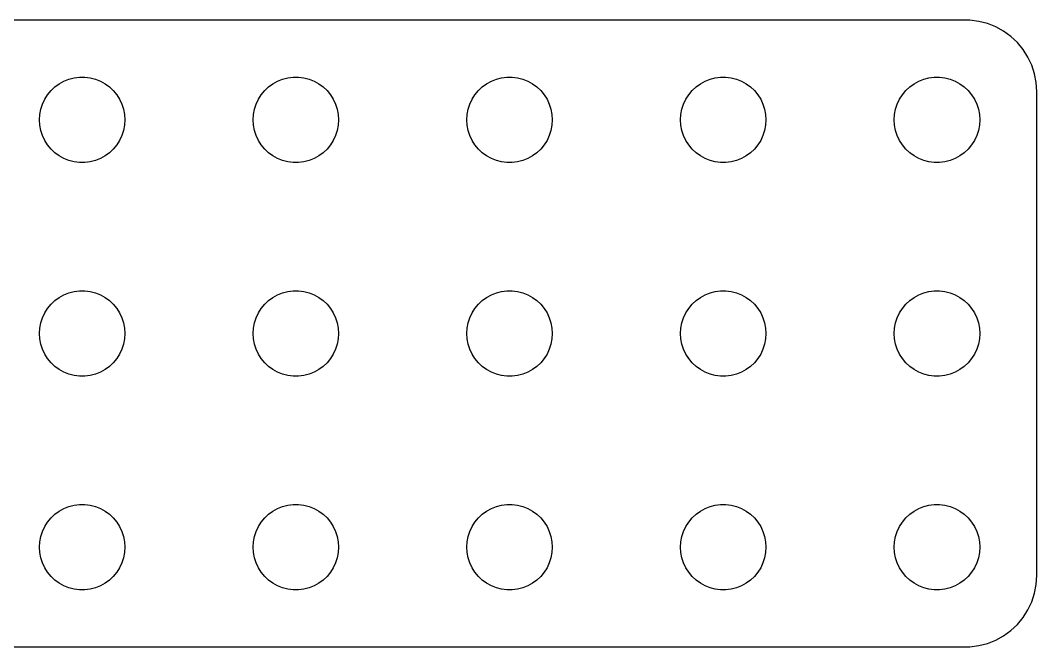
# Model space of a CAD drawing. Header units: metres. Extents: x 0 to 134, y 1 to 44.
# Drawn here: x 63.2 to 134.5, y 0.5 to 44.5 of the extents above; entities that cross this region are included whole.
import ezdxf

# ---------------------------------------------------------------- set-up
doc = ezdxf.new("R2010")
doc.units = ezdxf.units.M

msp = doc.modelspace()

# ---------------------------------------------------------------- linework, layer by layer
for p, q in [((129.814, 44.4901), (5.18604, 44.4901)), ((130.437, 44.4114), (129.814, 44.4901)), ((131.045, 44.2553), (130.437, 44.4114)), ((131.629, 44.0241), (131.045, 44.2553)), ((132.179, 43.7216), (131.629, 44.0241)), ((132.687, 43.3526), (132.179, 43.7216)), ((133.145, 42.9227), (132.687, 43.3526)), ((133.545, 42.4389), (133.145, 42.9227)), ((133.882, 41.9088), (133.545, 42.4389)), ((134.149, 41.3406), (133.882, 41.9088)), ((134.343, 40.7434), (134.149, 41.3406)), ((134.461, 40.1267), (134.343, 40.7434)), ((65.5877, 39.8115), (65.8925, 40.033)), ((65.8925, 40.033), (66.2227, 40.2145)), ((66.2227, 40.2145), (66.573, 40.3532)), ((66.573, 40.3532), (66.9379, 40.4469)), ((66.9379, 40.4469), (67.3116, 40.4941)), ((67.3116, 40.4941), (67.6884, 40.4941)), ((67.6884, 40.4941), (68.0621, 40.4469)), ((68.0621, 40.4469), (68.427, 40.3532)), ((68.427, 40.3532), (68.7773, 40.2145)), ((68.7773, 40.2145), (69.1075, 40.033)), ((69.1075, 40.033), (69.4123, 39.8115)), ((80.5877, 39.8115), (80.8925, 40.033)), ((80.8925, 40.033), (81.2227, 40.2145)), ((81.2227, 40.2145), (81.573, 40.3532)), ((81.573, 40.3532), (81.9379, 40.4469)), ((81.9379, 40.4469), (82.3116, 40.4941)), ((82.3116, 40.4941), (82.6884, 40.4941)), ((82.6884, 40.4941), (83.0621, 40.4469)), ((83.0621, 40.4469), (83.427, 40.3532)), ((83.427, 40.3532), (83.7773, 40.2145)), ((83.7773, 40.2145), (84.1075, 40.033)), ((84.1075, 40.033), (84.4123, 39.8115)), ((95.5877, 39.8115), (95.8925, 40.033)), ((95.8925, 40.033), (96.2227, 40.2145)), ((96.2227, 40.2145), (96.573, 40.3532)), ((96.573, 40.3532), (96.9379, 40.4469)), ((96.9379, 40.4469), (97.3116, 40.4941)), ((97.3116, 40.4941), (97.6884, 40.4941)), ((97.6884, 40.4941), (98.0621, 40.4469)), ((98.0621, 40.4469), (98.427, 40.3532)), ((98.427, 40.3532), (98.7773, 40.2145)), ((98.7773, 40.2145), (99.1075, 40.033)), ((99.1075, 40.033), (99.4123, 39.8115)), ((110.588, 39.8115), (110.893, 40.033)), ((110.893, 40.033), (111.223, 40.2145)), ((111.223, 40.2145), (111.573, 40.3532)), ((111.573, 40.3532), (111.938, 40.4469)), ((111.938, 40.4469), (112.312, 40.4941)), ((112.312, 40.4941), (112.688, 40.4941)), ((112.688, 40.4941), (113.062, 40.4469)), ((113.062, 40.4469), (113.427, 40.3532)), ((113.427, 40.3532), (113.777, 40.2145)), ((113.777, 40.2145), (114.107, 40.033)), ((114.107, 40.033), (114.412, 39.8115)), ((125.588, 39.8115), (125.893, 40.033)), ((125.893, 40.033), (126.223, 40.2145)), ((126.223, 40.2145), (126.573, 40.3532)), ((126.573, 40.3532), (126.938, 40.4469)), ((126.938, 40.4469), (127.312, 40.4941)), ((127.312, 40.4941), (127.688, 40.4941)), ((127.688, 40.4941), (128.062, 40.4469)), ((128.062, 40.4469), (128.427, 40.3532)), ((128.427, 40.3532), (128.777, 40.2145)), ((128.777, 40.2145), (129.107, 40.033)), ((129.107, 40.033), (129.412, 39.8115)), ((134.5, 39.5), (134.461, 40.1267)), ((64.8711, 38.9453), (65.073, 39.2634)), ((65.073, 39.2634), (65.3131, 39.5536)), ((65.3131, 39.5536), (65.5877, 39.8115)), ((69.4123, 39.8115), (69.6869, 39.5536)), ((69.6869, 39.5536), (69.927, 39.2634)), ((69.927, 39.2634), (70.1289, 38.9453)), ((79.8711, 38.9453), (80.073, 39.2634)), ((80.073, 39.2634), (80.3131, 39.5536)), ((80.3131, 39.5536), (80.5877, 39.8115)), ((84.4123, 39.8115), (84.6869, 39.5536)), ((84.6869, 39.5536), (84.927, 39.2634)), ((84.927, 39.2634), (85.1289, 38.9453)), ((94.8711, 38.9453), (95.073, 39.2634)), ((95.073, 39.2634), (95.3131, 39.5536)), ((95.3131, 39.5536), (95.5877, 39.8115)), ((99.4123, 39.8115), (99.6869, 39.5536)), ((99.6869, 39.5536), (99.927, 39.2634)), ((99.927, 39.2634), (100.129, 38.9453)), ((109.871, 38.9453), (110.073, 39.2634)), ((110.073, 39.2634), (110.313, 39.5536)), ((110.313, 39.5536), (110.588, 39.8115)), ((114.412, 39.8115), (114.687, 39.5536)), ((114.687, 39.5536), (114.927, 39.2634)), ((114.927, 39.2634), (115.129, 38.9453)), ((124.871, 38.9453), (125.073, 39.2634)), ((125.073, 39.2634), (125.313, 39.5536)), ((125.313, 39.5536), (125.588, 39.8115)), ((129.412, 39.8115), (129.687, 39.5536)), ((129.687, 39.5536), (129.927, 39.2634)), ((129.927, 39.2634), (130.129, 38.9453)), ((134.5, 5.5), (134.5, 39.5)), ((64.5943, 38.2461), (64.7107, 38.6044)), ((64.7107, 38.6044), (64.8711, 38.9453)), ((70.1289, 38.9453), (70.2893, 38.6044)), ((70.2893, 38.6044), (70.4057, 38.2461)), ((79.5943, 38.2461), (79.7107, 38.6044)), ((79.7107, 38.6044), (79.8711, 38.9453)), ((85.1289, 38.9453), (85.2893, 38.6044)), ((85.2893, 38.6044), (85.4057, 38.2461)), ((94.5943, 38.2461), (94.7107, 38.6044)), ((94.7107, 38.6044), (94.8711, 38.9453)), ((100.129, 38.9453), (100.289, 38.6044)), ((100.289, 38.6044), (100.406, 38.2461)), ((109.594, 38.2461), (109.711, 38.6044)), ((109.711, 38.6044), (109.871, 38.9453)), ((115.129, 38.9453), (115.289, 38.6044)), ((115.289, 38.6044), (115.406, 38.2461)), ((124.594, 38.2461), (124.711, 38.6044)), ((124.711, 38.6044), (124.871, 38.9453)), ((130.129, 38.9453), (130.289, 38.6044)), ((130.289, 38.6044), (130.406, 38.2461)), ((64.5, 37.5), (64.5237, 37.876)), ((64.5237, 37.876), (64.5943, 38.2461)), ((70.4057, 38.2461), (70.4763, 37.876)), ((70.4763, 37.876), (70.5, 37.5)), ((79.5, 37.5), (79.5237, 37.876)), ((79.5237, 37.876), (79.5943, 38.2461)), ((85.4057, 38.2461), (85.4763, 37.876)), ((85.4763, 37.876), (85.5, 37.5)), ((94.5, 37.5), (94.5237, 37.876)), ((94.5237, 37.876), (94.5943, 38.2461)), ((100.406, 38.2461), (100.476, 37.876)), ((100.476, 37.876), (100.5, 37.5)), ((109.5, 37.5), (109.524, 37.876)), ((109.524, 37.876), (109.594, 38.2461)), ((115.406, 38.2461), (115.476, 37.876)), ((115.476, 37.876), (115.5, 37.5)), ((124.5, 37.5), (124.524, 37.876)), ((124.524, 37.876), (124.594, 38.2461)), ((130.406, 38.2461), (130.476, 37.876)), ((130.476, 37.876), (130.5, 37.5)), ((64.5237, 37.124), (64.5, 37.5)), ((64.5943, 36.7539), (64.5237, 37.124)), ((70.4763, 37.124), (70.4057, 36.7539)), ((70.5, 37.5), (70.4763, 37.124)), ((79.5237, 37.124), (79.5, 37.5)), ((79.5943, 36.7539), (79.5237, 37.124)), ((85.4763, 37.124), (85.4057, 36.7539)), ((85.5, 37.5), (85.4763, 37.124)), ((94.5237, 37.124), (94.5, 37.5)), ((94.5943, 36.7539), (94.5237, 37.124)), ((100.476, 37.124), (100.406, 36.7539)), ((100.5, 37.5), (100.476, 37.124)), ((109.524, 37.124), (109.5, 37.5)), ((109.594, 36.7539), (109.524, 37.124)), ((115.476, 37.124), (115.406, 36.7539)), ((115.5, 37.5), (115.476, 37.124)), ((124.524, 37.124), (124.5, 37.5)), ((124.594, 36.7539), (124.524, 37.124)), ((130.476, 37.124), (130.406, 36.7539)), ((130.5, 37.5), (130.476, 37.124)), ((64.7107, 36.3956), (64.5943, 36.7539)), ((64.8711, 36.0547), (64.7107, 36.3956)), ((70.2893, 36.3956), (70.1289, 36.0547)), ((70.4057, 36.7539), (70.2893, 36.3956)), ((79.7107, 36.3956), (79.5943, 36.7539)), ((79.8711, 36.0547), (79.7107, 36.3956)), ((85.2893, 36.3956), (85.1289, 36.0547)), ((85.4057, 36.7539), (85.2893, 36.3956)), ((94.7107, 36.3956), (94.5943, 36.7539)), ((94.8711, 36.0547), (94.7107, 36.3956)), ((100.289, 36.3956), (100.129, 36.0547)), ((100.406, 36.7539), (100.289, 36.3956)), ((109.711, 36.3956), (109.594, 36.7539)), ((109.871, 36.0547), (109.711, 36.3956)), ((115.289, 36.3956), (115.129, 36.0547)), ((115.406, 36.7539), (115.289, 36.3956)), ((124.711, 36.3956), (124.594, 36.7539)), ((124.871, 36.0547), (124.711, 36.3956)), ((130.289, 36.3956), (130.129, 36.0547)), ((130.406, 36.7539), (130.289, 36.3956)), ((65.073, 35.7366), (64.8711, 36.0547)), ((65.3131, 35.4464), (65.073, 35.7366)), ((69.927, 35.7366), (69.6869, 35.4464)), ((70.1289, 36.0547), (69.927, 35.7366)), ((80.073, 35.7366), (79.8711, 36.0547)), ((80.3131, 35.4464), (80.073, 35.7366)), ((84.927, 35.7366), (84.6869, 35.4464)), ((85.1289, 36.0547), (84.927, 35.7366)), ((95.073, 35.7366), (94.8711, 36.0547)), ((95.3131, 35.4464), (95.073, 35.7366)), ((99.927, 35.7366), (99.6869, 35.4464)), ((100.129, 36.0547), (99.927, 35.7366)), ((110.073, 35.7366), (109.871, 36.0547)), ((110.313, 35.4464), (110.073, 35.7366)), ((114.927, 35.7366), (114.687, 35.4464)), ((115.129, 36.0547), (114.927, 35.7366)), ((125.073, 35.7366), (124.871, 36.0547)), ((125.313, 35.4464), (125.073, 35.7366)), ((129.927, 35.7366), (129.687, 35.4464)), ((130.129, 36.0547), (129.927, 35.7366)), ((65.5877, 35.1885), (65.3131, 35.4464)), ((65.8925, 34.967), (65.5877, 35.1885)), ((66.2227, 34.7855), (65.8925, 34.967)), ((69.1075, 34.967), (68.7773, 34.7855)), ((69.4123, 35.1885), (69.1075, 34.967)), ((69.6869, 35.4464), (69.4123, 35.1885)), ((80.5877, 35.1885), (80.3131, 35.4464)), ((80.8925, 34.967), (80.5877, 35.1885)), ((81.2227, 34.7855), (80.8925, 34.967)), ((84.1075, 34.967), (83.7773, 34.7855)), ((84.4123, 35.1885), (84.1075, 34.967)), ((84.6869, 35.4464), (84.4123, 35.1885)), ((95.5877, 35.1885), (95.3131, 35.4464)), ((95.8925, 34.967), (95.5877, 35.1885)), ((96.2227, 34.7855), (95.8925, 34.967)), ((99.1075, 34.967), (98.7773, 34.7855)), ((99.4123, 35.1885), (99.1075, 34.967)), ((99.6869, 35.4464), (99.4123, 35.1885)), ((110.588, 35.1885), (110.313, 35.4464)), ((110.893, 34.967), (110.588, 35.1885)), ((111.223, 34.7855), (110.893, 34.967)), ((114.107, 34.967), (113.777, 34.7855)), ((114.412, 35.1885), (114.107, 34.967)), ((114.687, 35.4464), (114.412, 35.1885)), ((125.588, 35.1885), (125.313, 35.4464)), ((125.893, 34.967), (125.588, 35.1885)), ((126.223, 34.7855), (125.893, 34.967)), ((129.107, 34.967), (128.777, 34.7855)), ((129.412, 35.1885), (129.107, 34.967)), ((129.687, 35.4464), (129.412, 35.1885)), ((66.573, 34.6468), (66.2227, 34.7855)), ((66.9379, 34.5531), (66.573, 34.6468)), ((67.3116, 34.5059), (66.9379, 34.5531)), ((67.6884, 34.5059), (67.3116, 34.5059)), ((68.0621, 34.5531), (67.6884, 34.5059)), ((68.427, 34.6468), (68.0621, 34.5531)), ((68.7773, 34.7855), (68.427, 34.6468)), ((81.573, 34.6468), (81.2227, 34.7855)), ((81.9379, 34.5531), (81.573, 34.6468)), ((82.3116, 34.5059), (81.9379, 34.5531)), ((82.6884, 34.5059), (82.3116, 34.5059)), ((83.0621, 34.5531), (82.6884, 34.5059)), ((83.427, 34.6468), (83.0621, 34.5531)), ((83.7773, 34.7855), (83.427, 34.6468)), ((96.573, 34.6468), (96.2227, 34.7855)), ((96.9379, 34.5531), (96.573, 34.6468)), ((97.3116, 34.5059), (96.9379, 34.5531)), ((97.6884, 34.5059), (97.3116, 34.5059)), ((98.0621, 34.5531), (97.6884, 34.5059)), ((98.427, 34.6468), (98.0621, 34.5531)), ((98.7773, 34.7855), (98.427, 34.6468)), ((111.573, 34.6468), (111.223, 34.7855)), ((111.938, 34.5531), (111.573, 34.6468)), ((112.312, 34.5059), (111.938, 34.5531)), ((112.688, 34.5059), (112.312, 34.5059)), ((113.062, 34.5531), (112.688, 34.5059)), ((113.427, 34.6468), (113.062, 34.5531)), ((113.777, 34.7855), (113.427, 34.6468)), ((126.573, 34.6468), (126.223, 34.7855)), ((126.938, 34.5531), (126.573, 34.6468)), ((127.312, 34.5059), (126.938, 34.5531)), ((127.688, 34.5059), (127.312, 34.5059)), ((128.062, 34.5531), (127.688, 34.5059)), ((128.427, 34.6468), (128.062, 34.5531)), ((128.777, 34.7855), (128.427, 34.6468)), ((65.5877, 24.8115), (65.8925, 25.033)), ((65.8925, 25.033), (66.2227, 25.2145)), ((66.2227, 25.2145), (66.573, 25.3532)), ((66.573, 25.3532), (66.9379, 25.4469)), ((66.9379, 25.4469), (67.3116, 25.4941)), ((67.3116, 25.4941), (67.6884, 25.4941)), ((67.6884, 25.4941), (68.0621, 25.4469)), ((68.0621, 25.4469), (68.427, 25.3532)), ((68.427, 25.3532), (68.7773, 25.2145)), ((68.7773, 25.2145), (69.1075, 25.033)), ((69.1075, 25.033), (69.4123, 24.8115)), ((80.5877, 24.8115), (80.8925, 25.033)), ((80.8925, 25.033), (81.2227, 25.2145)), ((81.2227, 25.2145), (81.573, 25.3532)), ((81.573, 25.3532), (81.9379, 25.4469)), ((81.9379, 25.4469), (82.3116, 25.4941)), ((82.3116, 25.4941), (82.6884, 25.4941)), ((82.6884, 25.4941), (83.0621, 25.4469)), ((83.0621, 25.4469), (83.427, 25.3532)), ((83.427, 25.3532), (83.7773, 25.2145)), ((83.7773, 25.2145), (84.1075, 25.033)), ((84.1075, 25.033), (84.4123, 24.8115)), ((95.5877, 24.8115), (95.8925, 25.033)), ((95.8925, 25.033), (96.2227, 25.2145)), ((96.2227, 25.2145), (96.573, 25.3532)), ((96.573, 25.3532), (96.9379, 25.4469)), ((96.9379, 25.4469), (97.3116, 25.4941)), ((97.3116, 25.4941), (97.6884, 25.4941)), ((97.6884, 25.4941), (98.0621, 25.4469)), ((98.0621, 25.4469), (98.427, 25.3532)), ((98.427, 25.3532), (98.7773, 25.2145)), ((98.7773, 25.2145), (99.1075, 25.033)), ((99.1075, 25.033), (99.4123, 24.8115)), ((110.588, 24.8115), (110.893, 25.033)), ((110.893, 25.033), (111.223, 25.2145)), ((111.223, 25.2145), (111.573, 25.3532)), ((111.573, 25.3532), (111.938, 25.4469)), ((111.938, 25.4469), (112.312, 25.4941)), ((112.312, 25.4941), (112.688, 25.4941)), ((112.688, 25.4941), (113.062, 25.4469)), ((113.062, 25.4469), (113.427, 25.3532)), ((113.427, 25.3532), (113.777, 25.2145)), ((113.777, 25.2145), (114.107, 25.033)), ((114.107, 25.033), (114.412, 24.8115)), ((125.588, 24.8115), (125.893, 25.033)), ((125.893, 25.033), (126.223, 25.2145)), ((126.223, 25.2145), (126.573, 25.3532)), ((126.573, 25.3532), (126.938, 25.4469)), ((126.938, 25.4469), (127.312, 25.4941)), ((127.312, 25.4941), (127.688, 25.4941)), ((127.688, 25.4941), (128.062, 25.4469)), ((128.062, 25.4469), (128.427, 25.3532)), ((128.427, 25.3532), (128.777, 25.2145)), ((128.777, 25.2145), (129.107, 25.033)), ((129.107, 25.033), (129.412, 24.8115)), ((64.8711, 23.9453), (65.073, 24.2634)), ((65.073, 24.2634), (65.3131, 24.5536)), ((65.3131, 24.5536), (65.5877, 24.8115)), ((69.4123, 24.8115), (69.6869, 24.5536)), ((69.6869, 24.5536), (69.927, 24.2634)), ((69.927, 24.2634), (70.1289, 23.9453)), ((79.8711, 23.9453), (80.073, 24.2634)), ((80.073, 24.2634), (80.3131, 24.5536)), ((80.3131, 24.5536), (80.5877, 24.8115)), ((84.4123, 24.8115), (84.6869, 24.5536)), ((84.6869, 24.5536), (84.927, 24.2634)), ((84.927, 24.2634), (85.1289, 23.9453)), ((94.8711, 23.9453), (95.073, 24.2634)), ((95.073, 24.2634), (95.3131, 24.5536)), ((95.3131, 24.5536), (95.5877, 24.8115)), ((99.4123, 24.8115), (99.6869, 24.5536)), ((99.6869, 24.5536), (99.927, 24.2634)), ((99.927, 24.2634), (100.129, 23.9453)), ((109.871, 23.9453), (110.073, 24.2634)), ((110.073, 24.2634), (110.313, 24.5536)), ((110.313, 24.5536), (110.588, 24.8115)), ((114.412, 24.8115), (114.687, 24.5536)), ((114.687, 24.5536), (114.927, 24.2634)), ((114.927, 24.2634), (115.129, 23.9453)), ((124.871, 23.9453), (125.073, 24.2634)), ((125.073, 24.2634), (125.313, 24.5536)), ((125.313, 24.5536), (125.588, 24.8115)), ((129.412, 24.8115), (129.687, 24.5536)), ((129.687, 24.5536), (129.927, 24.2634)), ((129.927, 24.2634), (130.129, 23.9453)), ((64.5943, 23.2461), (64.7107, 23.6044)), ((64.7107, 23.6044), (64.8711, 23.9453)), ((70.1289, 23.9453), (70.2893, 23.6044)), ((70.2893, 23.6044), (70.4057, 23.2461)), ((79.5943, 23.2461), (79.7107, 23.6044)), ((79.7107, 23.6044), (79.8711, 23.9453)), ((85.1289, 23.9453), (85.2893, 23.6044)), ((85.2893, 23.6044), (85.4057, 23.2461)), ((94.5943, 23.2461), (94.7107, 23.6044)), ((94.7107, 23.6044), (94.8711, 23.9453)), ((100.129, 23.9453), (100.289, 23.6044)), ((100.289, 23.6044), (100.406, 23.2461)), ((109.594, 23.2461), (109.711, 23.6044)), ((109.711, 23.6044), (109.871, 23.9453)), ((115.129, 23.9453), (115.289, 23.6044)), ((115.289, 23.6044), (115.406, 23.2461)), ((124.594, 23.2461), (124.711, 23.6044)), ((124.711, 23.6044), (124.871, 23.9453)), ((130.129, 23.9453), (130.289, 23.6044)), ((130.289, 23.6044), (130.406, 23.2461)), ((64.5, 22.5), (64.5237, 22.876)), ((64.5237, 22.876), (64.5943, 23.2461)), ((70.4057, 23.2461), (70.4763, 22.876)), ((70.4763, 22.876), (70.5, 22.5)), ((79.5, 22.5), (79.5237, 22.876)), ((79.5237, 22.876), (79.5943, 23.2461)), ((85.4057, 23.2461), (85.4763, 22.876)), ((85.4763, 22.876), (85.5, 22.5)), ((94.5, 22.5), (94.5237, 22.876)), ((94.5237, 22.876), (94.5943, 23.2461)), ((100.406, 23.2461), (100.476, 22.876)), ((100.476, 22.876), (100.5, 22.5)), ((109.5, 22.5), (109.524, 22.876)), ((109.524, 22.876), (109.594, 23.2461)), ((115.406, 23.2461), (115.476, 22.876)), ((115.476, 22.876), (115.5, 22.5)), ((124.5, 22.5), (124.524, 22.876)), ((124.524, 22.876), (124.594, 23.2461)), ((130.406, 23.2461), (130.476, 22.876)), ((130.476, 22.876), (130.5, 22.5)), ((64.5237, 22.124), (64.5, 22.5)), ((64.5943, 21.7539), (64.5237, 22.124)), ((70.4763, 22.124), (70.4057, 21.7539)), ((70.5, 22.5), (70.4763, 22.124)), ((79.5237, 22.124), (79.5, 22.5)), ((79.5943, 21.7539), (79.5237, 22.124)), ((85.4763, 22.124), (85.4057, 21.7539)), ((85.5, 22.5), (85.4763, 22.124)), ((94.5237, 22.124), (94.5, 22.5)), ((94.5943, 21.7539), (94.5237, 22.124)), ((100.476, 22.124), (100.406, 21.7539)), ((100.5, 22.5), (100.476, 22.124)), ((109.524, 22.124), (109.5, 22.5)), ((109.594, 21.7539), (109.524, 22.124)), ((115.476, 22.124), (115.406, 21.7539)), ((115.5, 22.5), (115.476, 22.124)), ((124.524, 22.124), (124.5, 22.5)), ((124.594, 21.7539), (124.524, 22.124)), ((130.476, 22.124), (130.406, 21.7539)), ((130.5, 22.5), (130.476, 22.124)), ((64.7107, 21.3956), (64.5943, 21.7539)), ((70.4057, 21.7539), (70.2893, 21.3956)), ((79.7107, 21.3956), (79.5943, 21.7539)), ((85.4057, 21.7539), (85.2893, 21.3956)), ((94.7107, 21.3956), (94.5943, 21.7539)), ((100.406, 21.7539), (100.289, 21.3956)), ((109.711, 21.3956), (109.594, 21.7539)), ((115.406, 21.7539), (115.289, 21.3956)), ((124.711, 21.3956), (124.594, 21.7539)), ((130.406, 21.7539), (130.289, 21.3956)), ((64.8711, 21.0547), (64.7107, 21.3956)), ((65.073, 20.7366), (64.8711, 21.0547)), ((65.3131, 20.4464), (65.073, 20.7366)), ((69.927, 20.7366), (69.6869, 20.4464)), ((70.1289, 21.0547), (69.927, 20.7366)), ((70.2893, 21.3956), (70.1289, 21.0547)), ((79.8711, 21.0547), (79.7107, 21.3956)), ((80.073, 20.7366), (79.8711, 21.0547)), ((80.3131, 20.4464), (80.073, 20.7366)), ((84.927, 20.7366), (84.6869, 20.4464)), ((85.1289, 21.0547), (84.927, 20.7366)), ((85.2893, 21.3956), (85.1289, 21.0547)), ((94.8711, 21.0547), (94.7107, 21.3956)), ((95.073, 20.7366), (94.8711, 21.0547)), ((95.3131, 20.4464), (95.073, 20.7366)), ((99.927, 20.7366), (99.6869, 20.4464)), ((100.129, 21.0547), (99.927, 20.7366)), ((100.289, 21.3956), (100.129, 21.0547)), ((109.871, 21.0547), (109.711, 21.3956)), ((110.073, 20.7366), (109.871, 21.0547)), ((110.313, 20.4464), (110.073, 20.7366)), ((114.927, 20.7366), (114.687, 20.4464)), ((115.129, 21.0547), (114.927, 20.7366)), ((115.289, 21.3956), (115.129, 21.0547)), ((124.871, 21.0547), (124.711, 21.3956)), ((125.073, 20.7366), (124.871, 21.0547)), ((125.313, 20.4464), (125.073, 20.7366)), ((129.927, 20.7366), (129.687, 20.4464)), ((130.129, 21.0547), (129.927, 20.7366)), ((130.289, 21.3956), (130.129, 21.0547)), ((65.5877, 20.1884), (65.3131, 20.4464)), ((65.8925, 19.967), (65.5877, 20.1884)), ((69.4123, 20.1884), (69.1075, 19.967)), ((69.6869, 20.4464), (69.4123, 20.1884)), ((80.5877, 20.1884), (80.3131, 20.4464)), ((80.8925, 19.967), (80.5877, 20.1884)), ((84.4123, 20.1884), (84.1075, 19.967)), ((84.6869, 20.4464), (84.4123, 20.1884)), ((95.5877, 20.1884), (95.3131, 20.4464)), ((95.8925, 19.967), (95.5877, 20.1884)), ((99.4123, 20.1884), (99.1075, 19.967)), ((99.6869, 20.4464), (99.4123, 20.1884)), ((110.588, 20.1884), (110.313, 20.4464)), ((110.893, 19.967), (110.588, 20.1884)), ((114.412, 20.1884), (114.107, 19.967)), ((114.687, 20.4464), (114.412, 20.1884)), ((125.588, 20.1884), (125.313, 20.4464)), ((125.893, 19.967), (125.588, 20.1884)), ((129.412, 20.1884), (129.107, 19.967)), ((129.687, 20.4464), (129.412, 20.1884)), ((66.2227, 19.7855), (65.8925, 19.967)), ((66.573, 19.6468), (66.2227, 19.7855)), ((66.9379, 19.5531), (66.573, 19.6468)), ((67.3116, 19.5059), (66.9379, 19.5531)), ((67.6884, 19.5059), (67.3116, 19.5059)), ((68.0621, 19.5531), (67.6884, 19.5059)), ((68.427, 19.6468), (68.0621, 19.5531)), ((68.7773, 19.7855), (68.427, 19.6468)), ((69.1075, 19.967), (68.7773, 19.7855)), ((81.2227, 19.7855), (80.8925, 19.967)), ((81.573, 19.6468), (81.2227, 19.7855)), ((81.9379, 19.5531), (81.573, 19.6468)), ((82.3116, 19.5059), (81.9379, 19.5531)), ((82.6884, 19.5059), (82.3116, 19.5059)), ((83.0621, 19.5531), (82.6884, 19.5059)), ((83.427, 19.6468), (83.0621, 19.5531)), ((83.7773, 19.7855), (83.427, 19.6468)), ((84.1075, 19.967), (83.7773, 19.7855)), ((96.2227, 19.7855), (95.8925, 19.967)), ((96.573, 19.6468), (96.2227, 19.7855)), ((96.9379, 19.5531), (96.573, 19.6468)), ((97.3116, 19.5059), (96.9379, 19.5531)), ((97.6884, 19.5059), (97.3116, 19.5059)), ((98.0621, 19.5531), (97.6884, 19.5059)), ((98.427, 19.6468), (98.0621, 19.5531)), ((98.7773, 19.7855), (98.427, 19.6468)), ((99.1075, 19.967), (98.7773, 19.7855)), ((111.223, 19.7855), (110.893, 19.967)), ((111.573, 19.6468), (111.223, 19.7855)), ((111.938, 19.5531), (111.573, 19.6468)), ((112.312, 19.5059), (111.938, 19.5531)), ((112.688, 19.5059), (112.312, 19.5059)), ((113.062, 19.5531), (112.688, 19.5059)), ((113.427, 19.6468), (113.062, 19.5531)), ((113.777, 19.7855), (113.427, 19.6468)), ((114.107, 19.967), (113.777, 19.7855)), ((126.223, 19.7855), (125.893, 19.967)), ((126.573, 19.6468), (126.223, 19.7855)), ((126.938, 19.5531), (126.573, 19.6468)), ((127.312, 19.5059), (126.938, 19.5531)), ((127.688, 19.5059), (127.312, 19.5059)), ((128.062, 19.5531), (127.688, 19.5059)), ((128.427, 19.6468), (128.062, 19.5531)), ((128.777, 19.7855), (128.427, 19.6468)), ((129.107, 19.967), (128.777, 19.7855)), ((65.5877, 9.81154), (65.8925, 10.033)), ((65.8925, 10.033), (66.2227, 10.2145)), ((66.2227, 10.2145), (66.573, 10.3532)), ((66.573, 10.3532), (66.9379, 10.4469)), ((66.9379, 10.4469), (67.3116, 10.4941)), ((67.3116, 10.4941), (67.6884, 10.4941)), ((67.6884, 10.4941), (68.0621, 10.4469)), ((68.0621, 10.4469), (68.427, 10.3532)), ((68.427, 10.3532), (68.7773, 10.2145)), ((68.7773, 10.2145), (69.1075, 10.033)), ((69.1075, 10.033), (69.4123, 9.81154)), ((80.5877, 9.81154), (80.8925, 10.033)), ((80.8925, 10.033), (81.2227, 10.2145)), ((81.2227, 10.2145), (81.573, 10.3532)), ((81.573, 10.3532), (81.9379, 10.4469)), ((81.9379, 10.4469), (82.3116, 10.4941)), ((82.3116, 10.4941), (82.6884, 10.4941)), ((82.6884, 10.4941), (83.0621, 10.4469)), ((83.0621, 10.4469), (83.427, 10.3532)), ((83.427, 10.3532), (83.7773, 10.2145)), ((83.7773, 10.2145), (84.1075, 10.033)), ((84.1075, 10.033), (84.4123, 9.81154)), ((95.5877, 9.81154), (95.8925, 10.033)), ((95.8925, 10.033), (96.2227, 10.2145)), ((96.2227, 10.2145), (96.573, 10.3532)), ((96.573, 10.3532), (96.9379, 10.4469)), ((96.9379, 10.4469), (97.3116, 10.4941)), ((97.3116, 10.4941), (97.6884, 10.4941)), ((97.6884, 10.4941), (98.0621, 10.4469)), ((98.0621, 10.4469), (98.427, 10.3532)), ((98.427, 10.3532), (98.7773, 10.2145)), ((98.7773, 10.2145), (99.1075, 10.033)), ((99.1075, 10.033), (99.4123, 9.81154)), ((110.588, 9.81154), (110.893, 10.033)), ((110.893, 10.033), (111.223, 10.2145)), ((111.223, 10.2145), (111.573, 10.3532)), ((111.573, 10.3532), (111.938, 10.4469)), ((111.938, 10.4469), (112.312, 10.4941)), ((112.312, 10.4941), (112.688, 10.4941)), ((112.688, 10.4941), (113.062, 10.4469)), ((113.062, 10.4469), (113.427, 10.3532)), ((113.427, 10.3532), (113.777, 10.2145)), ((113.777, 10.2145), (114.107, 10.033)), ((114.107, 10.033), (114.412, 9.81154)), ((125.588, 9.81154), (125.893, 10.033)), ((125.893, 10.033), (126.223, 10.2145)), ((126.223, 10.2145), (126.573, 10.3532)), ((126.573, 10.3532), (126.938, 10.4469)), ((126.938, 10.4469), (127.312, 10.4941)), ((127.312, 10.4941), (127.688, 10.4941)), ((127.688, 10.4941), (128.062, 10.4469)), ((128.062, 10.4469), (128.427, 10.3532)), ((128.427, 10.3532), (128.777, 10.2145)), ((128.777, 10.2145), (129.107, 10.033)), ((129.107, 10.033), (129.412, 9.81154)), ((65.073, 9.26335), (65.3131, 9.55363)), ((65.3131, 9.55363), (65.5877, 9.81154)), ((69.4123, 9.81154), (69.6869, 9.55363)), ((69.6869, 9.55363), (69.927, 9.26335)), ((80.073, 9.26335), (80.3131, 9.55363)), ((80.3131, 9.55363), (80.5877, 9.81154)), ((84.4123, 9.81154), (84.6869, 9.55363)), ((84.6869, 9.55363), (84.927, 9.26335)), ((95.073, 9.26335), (95.3131, 9.55363)), ((95.3131, 9.55363), (95.5877, 9.81154)), ((99.4123, 9.81154), (99.6869, 9.55363)), ((99.6869, 9.55363), (99.927, 9.26335)), ((110.073, 9.26335), (110.313, 9.55363)), ((110.313, 9.55363), (110.588, 9.81154)), ((114.412, 9.81154), (114.687, 9.55363)), ((114.687, 9.55363), (114.927, 9.26335)), ((125.073, 9.26335), (125.313, 9.55363)), ((125.313, 9.55363), (125.588, 9.81154)), ((129.412, 9.81154), (129.687, 9.55363)), ((129.687, 9.55363), (129.927, 9.26335)), ((64.5943, 8.24606), (64.7107, 8.60437)), ((64.7107, 8.60437), (64.8711, 8.94525)), ((64.8711, 8.94525), (65.073, 9.26335)), ((69.927, 9.26335), (70.1289, 8.94525)), ((70.1289, 8.94525), (70.2893, 8.60437)), ((70.2893, 8.60437), (70.4057, 8.24606)), ((79.5943, 8.24606), (79.7107, 8.60437)), ((79.7107, 8.60437), (79.8711, 8.94525)), ((79.8711, 8.94525), (80.073, 9.26335)), ((84.927, 9.26335), (85.1289, 8.94525)), ((85.1289, 8.94525), (85.2893, 8.60437)), ((85.2893, 8.60437), (85.4057, 8.24606)), ((94.5943, 8.24606), (94.7107, 8.60437)), ((94.7107, 8.60437), (94.8711, 8.94525)), ((94.8711, 8.94525), (95.073, 9.26335)), ((99.927, 9.26335), (100.129, 8.94525)), ((100.129, 8.94525), (100.289, 8.60437)), ((100.289, 8.60437), (100.406, 8.24606)), ((109.594, 8.24606), (109.711, 8.60437)), ((109.711, 8.60437), (109.871, 8.94525)), ((109.871, 8.94525), (110.073, 9.26335)), ((114.927, 9.26335), (115.129, 8.94525)), ((115.129, 8.94525), (115.289, 8.60437)), ((115.289, 8.60437), (115.406, 8.24606)), ((124.594, 8.24606), (124.711, 8.60437)), ((124.711, 8.60437), (124.871, 8.94525)), ((124.871, 8.94525), (125.073, 9.26335)), ((129.927, 9.26335), (130.129, 8.94525)), ((130.129, 8.94525), (130.289, 8.60437)), ((130.289, 8.60437), (130.406, 8.24606)), ((64.5, 7.5), (64.5237, 7.87599)), ((64.5237, 7.87599), (64.5943, 8.24606)), ((70.4057, 8.24606), (70.4763, 7.87599)), ((70.4763, 7.87599), (70.5, 7.5)), ((79.5, 7.5), (79.5237, 7.87599)), ((79.5237, 7.87599), (79.5943, 8.24606)), ((85.4057, 8.24606), (85.4763, 7.87599)), ((85.4763, 7.87599), (85.5, 7.5)), ((94.5, 7.5), (94.5237, 7.87599)), ((94.5237, 7.87599), (94.5943, 8.24606)), ((100.406, 8.24606), (100.476, 7.87599)), ((100.476, 7.87599), (100.5, 7.5)), ((109.5, 7.5), (109.524, 7.87599)), ((109.524, 7.87599), (109.594, 8.24606)), ((115.406, 8.24606), (115.476, 7.87599)), ((115.476, 7.87599), (115.5, 7.5)), ((124.5, 7.5), (124.524, 7.87599)), ((124.524, 7.87599), (124.594, 8.24606)), ((130.406, 8.24606), (130.476, 7.87599)), ((130.476, 7.87599), (130.5, 7.5)), ((64.5237, 7.12399), (64.5, 7.5)), ((70.5, 7.5), (70.4763, 7.12399)), ((79.5237, 7.12399), (79.5, 7.5)), ((85.5, 7.5), (85.4763, 7.12399)), ((94.5237, 7.12399), (94.5, 7.5)), ((100.5, 7.5), (100.476, 7.12399)), ((109.524, 7.12399), (109.5, 7.5)), ((115.5, 7.5), (115.476, 7.12399)), ((124.524, 7.12399), (124.5, 7.5)), ((130.5, 7.5), (130.476, 7.12399)), ((64.5943, 6.75392), (64.5237, 7.12399)), ((64.7107, 6.39561), (64.5943, 6.75392)), ((70.4057, 6.75392), (70.2893, 6.39561)), ((70.4763, 7.12399), (70.4057, 6.75392)), ((79.5943, 6.75392), (79.5237, 7.12399)), ((79.7107, 6.39561), (79.5943, 6.75392)), ((85.4057, 6.75392), (85.2893, 6.39561)), ((85.4763, 7.12399), (85.4057, 6.75392)), ((94.5943, 6.75392), (94.5237, 7.12399)), ((94.7107, 6.39561), (94.5943, 6.75392)), ((100.406, 6.75392), (100.289, 6.39561)), ((100.476, 7.12399), (100.406, 6.75392)), ((109.594, 6.75392), (109.524, 7.12399)), ((109.711, 6.39561), (109.594, 6.75392)), ((115.406, 6.75392), (115.289, 6.39561)), ((115.476, 7.12399), (115.406, 6.75392)), ((124.594, 6.75392), (124.524, 7.12399)), ((124.711, 6.39561), (124.594, 6.75392)), ((130.406, 6.75392), (130.289, 6.39561)), ((130.476, 7.12399), (130.406, 6.75392)), ((64.8711, 6.05473), (64.7107, 6.39561)), ((65.073, 5.73663), (64.8711, 6.05473)), ((65.3131, 5.44635), (65.073, 5.73663)), ((69.927, 5.73663), (69.6869, 5.44635)), ((70.1289, 6.05473), (69.927, 5.73663)), ((70.2893, 6.39561), (70.1289, 6.05473)), ((79.8711, 6.05473), (79.7107, 6.39561)), ((80.073, 5.73663), (79.8711, 6.05473)), ((80.3131, 5.44635), (80.073, 5.73663)), ((84.927, 5.73663), (84.6869, 5.44635)), ((85.1289, 6.05473), (84.927, 5.73663)), ((85.2893, 6.39561), (85.1289, 6.05473)), ((94.8711, 6.05473), (94.7107, 6.39561)), ((95.073, 5.73663), (94.8711, 6.05473)), ((95.3131, 5.44635), (95.073, 5.73663)), ((99.927, 5.73663), (99.6869, 5.44635)), ((100.129, 6.05473), (99.927, 5.73663)), ((100.289, 6.39561), (100.129, 6.05473)), ((109.871, 6.05473), (109.711, 6.39561)), ((110.073, 5.73663), (109.871, 6.05473)), ((110.313, 5.44635), (110.073, 5.73663)), ((114.927, 5.73663), (114.687, 5.44635)), ((115.129, 6.05473), (114.927, 5.73663)), ((115.289, 6.39561), (115.129, 6.05473)), ((124.871, 6.05473), (124.711, 6.39561)), ((125.073, 5.73663), (124.871, 6.05473)), ((125.313, 5.44635), (125.073, 5.73663)), ((129.927, 5.73663), (129.687, 5.44635)), ((130.129, 6.05473), (129.927, 5.73663)), ((130.289, 6.39561), (130.129, 6.05473)), ((65.5877, 5.18845), (65.3131, 5.44635)), ((65.8925, 4.96701), (65.5877, 5.18845)), ((69.4123, 5.18845), (69.1075, 4.96701)), ((69.6869, 5.44635), (69.4123, 5.18845)), ((80.5877, 5.18845), (80.3131, 5.44635)), ((80.8925, 4.96701), (80.5877, 5.18845)), ((84.4123, 5.18845), (84.1075, 4.96701)), ((84.6869, 5.44635), (84.4123, 5.18845)), ((95.5877, 5.18845), (95.3131, 5.44635)), ((95.8925, 4.96701), (95.5877, 5.18845)), ((99.4123, 5.18845), (99.1075, 4.96701)), ((99.6869, 5.44635), (99.4123, 5.18845)), ((110.588, 5.18845), (110.313, 5.44635)), ((110.893, 4.96701), (110.588, 5.18845)), ((114.412, 5.18845), (114.107, 4.96701)), ((114.687, 5.44635), (114.412, 5.18845)), ((125.588, 5.18845), (125.313, 5.44635)), ((125.893, 4.96701), (125.588, 5.18845)), ((129.412, 5.18845), (129.107, 4.96701)), ((129.687, 5.44635), (129.412, 5.18845)), ((134.461, 4.87332), (134.5, 5.5)), ((66.2227, 4.78551), (65.8925, 4.96701)), ((66.573, 4.64682), (66.2227, 4.78551)), ((66.9379, 4.55313), (66.573, 4.64682)), ((67.3116, 4.50591), (66.9379, 4.55313)), ((67.6884, 4.50591), (67.3116, 4.50591)), ((68.0621, 4.55313), (67.6884, 4.50591)), ((68.427, 4.64682), (68.0621, 4.55313)), ((68.7773, 4.78551), (68.427, 4.64682)), ((69.1075, 4.96701), (68.7773, 4.78551)), ((81.2227, 4.78551), (80.8925, 4.96701)), ((81.573, 4.64682), (81.2227, 4.78551)), ((81.9379, 4.55313), (81.573, 4.64682)), ((82.3116, 4.50591), (81.9379, 4.55313)), ((82.6884, 4.50591), (82.3116, 4.50591)), ((83.0621, 4.55313), (82.6884, 4.50591)), ((83.427, 4.64682), (83.0621, 4.55313)), ((83.7773, 4.78551), (83.427, 4.64682)), ((84.1075, 4.96701), (83.7773, 4.78551)), ((96.2227, 4.78551), (95.8925, 4.96701)), ((96.573, 4.64682), (96.2227, 4.78551)), ((96.9379, 4.55313), (96.573, 4.64682)), ((97.3116, 4.50591), (96.9379, 4.55313)), ((97.6884, 4.50591), (97.3116, 4.50591)), ((98.0621, 4.55313), (97.6884, 4.50591)), ((98.427, 4.64682), (98.0621, 4.55313)), ((98.7773, 4.78551), (98.427, 4.64682)), ((99.1075, 4.96701), (98.7773, 4.78551)), ((111.223, 4.78551), (110.893, 4.96701)), ((111.573, 4.64682), (111.223, 4.78551)), ((111.938, 4.55313), (111.573, 4.64682)), ((112.312, 4.50591), (111.938, 4.55313)), ((112.688, 4.50591), (112.312, 4.50591)), ((113.062, 4.55313), (112.688, 4.50591)), ((113.427, 4.64682), (113.062, 4.55313)), ((113.777, 4.78551), (113.427, 4.64682)), ((114.107, 4.96701), (113.777, 4.78551)), ((126.223, 4.78551), (125.893, 4.96701)), ((126.573, 4.64682), (126.223, 4.78551)), ((126.938, 4.55313), (126.573, 4.64682)), ((127.312, 4.50591), (126.938, 4.55313)), ((127.688, 4.50591), (127.312, 4.50591)), ((128.062, 4.55313), (127.688, 4.50591)), ((128.427, 4.64682), (128.062, 4.55313)), ((128.777, 4.78551), (128.427, 4.64682)), ((129.107, 4.96701), (128.777, 4.78551)), ((134.343, 4.25655), (134.461, 4.87332)), ((133.882, 3.09122), (134.149, 3.65936)), ((134.149, 3.65936), (134.343, 4.25655)), ((133.545, 2.56107), (133.882, 3.09122)), ((133.145, 2.07726), (133.545, 2.56107)), ((132.179, 1.27835), (132.687, 1.64743)), ((132.687, 1.64743), (133.145, 2.07726)), ((130.437, 0.58856), (131.045, 0.7447)), ((131.045, 0.7447), (131.629, 0.97586)), ((131.629, 0.97586), (132.179, 1.27835)), ((5.18604, 0.50986), (129.814, 0.50986)), ((129.814, 0.50986), (130.437, 0.58856))]:
    msp.add_line(p, q)

doc.saveas('drawing.dxf')
